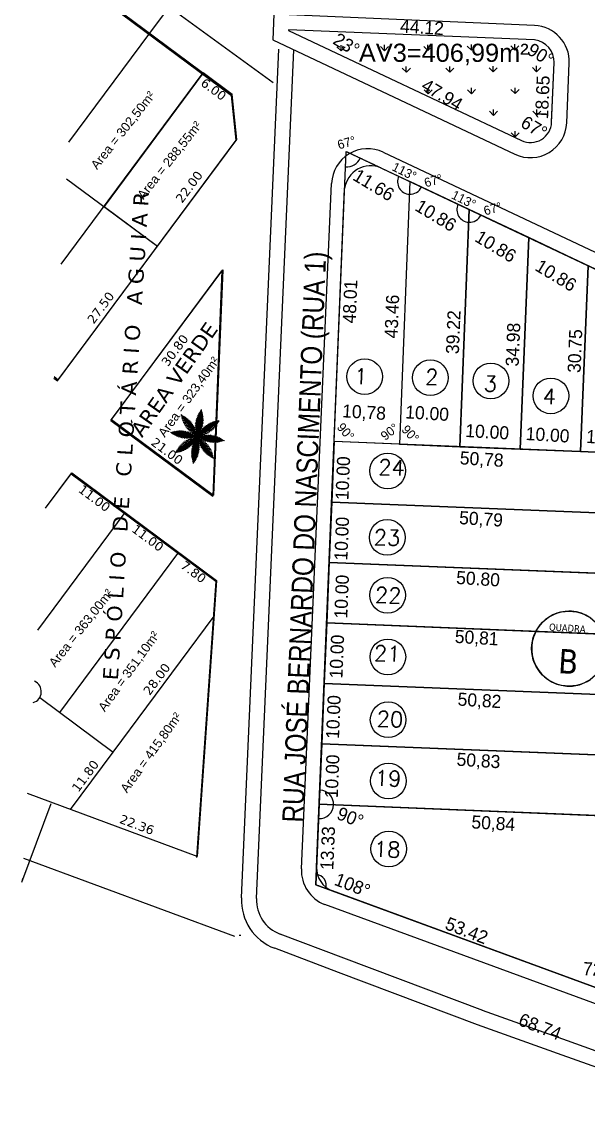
# Model space of a CAD drawing. Header units: millimetres. Extents: x 1794 to 8081, y 409 to 2272.
# Drawn here: x 5123.7 to 5217.3, y 453.9 to 634.6 of the extents above; entities that cross this region are included whole.
import ezdxf
from ezdxf.enums import TextEntityAlignment as Align

# ---------------------------------------------------------------- set-up
doc = ezdxf.new("R2010")
doc.units = ezdxf.units.MM
doc.linetypes.add('HIDDEN', pattern=[0.375, 0.25, -0.125])
doc.linetypes.add('LIN0', pattern=[0])
for name, color, linetype in [('03 - CALÇADA', 1, 'Continuous'), ('AGT TEXT-100', 5, 'LIN0'), ('BOUNDARY A.VERDES', 102, 'Continuous'), ('BOUNDARY LOTES', 2, 'Continuous'), ('boundary quadras', 232, 'Continuous'), ('Cota', 8, 'Continuous'), ('COTAS', 8, 'Continuous'), ('CURVA_ESQ', 4, 'Continuous'), ('LOTE', 2, 'Continuous'), ('NºLOTES', 9, 'Continuous'), ('PENA-02', 2, 'Continuous'), ('PROJEÇÃO', 8, 'HIDDEN'), ('QDª', 4, 'Continuous'), ('Texto', 2, 'Continuous'), ('texto - ruas', 2, 'Continuous')]:
    doc.layers.add(name, color=color, linetype=linetype)
doc.layers.add('Hach Verde', color=7, linetype='Continuous', true_color=0xb5b2b0)
doc.styles.add('Agt', font='verdana.ttf')
doc.styles.add('arcad1', font='romans.shx')
doc.styles.add('ARIAL', font='arial.ttf', dxfattribs={"height": 0.25})
doc.styles.add('ARIAL 60', font='arial.ttf', dxfattribs={"height": 1.5})
doc.styles.add('FUTURA', font='')
doc.styles.add('style1', font='tahoma.ttf')
doc.styles.add('T', font='ARIALN.TTF')
doc.styles.get('FUTURA').set_extended_font_data('Futura Lt BT')
doc.dimstyles.new('REGIS', dxfattribs={"dimtxt": 1.5, "dimasz": 0.12, "dimexe": 0, "dimexo": 0, "dimgap": 0, "dimtad": 0, "dimzin": 4, "dimdsep": 46, "dimtxsty": 'arcad1', "dimblk1": 'BOLA', "dimblk2": 'BOLA', "dimsah": 1, "dimcen": 0.12, "dimse1": 1, "dimse2": 1, "dimsd1": 1, "dimsd2": 1, "dimclrd": 256, "dimclre": 8, "dimclrt": 1, "dimadec": 0, "dimazin": 0, "dimtfac": 1.2, "dimtix": 1, "dimtmove": 2, "dimatfit": 3, "dimldrblk": 'BOLA', "dimfxl": 0, "dimfxlon": 1, "dimtvp": 2, "dimtolj": 1, "dimtzin": 4, "dimarcsym": 0})

# ---------------------------------------------------------------- blocks, each defined once
blk = doc.blocks.new('*D2257')
at = {"layer": 'Defpoints', "color": 0}
for p in [(5177.3, 613.16), (5227.12, 589.62), (5232.51, 583.73), (5276.95, 566.09), (5225.25, 543.15)]:
    blk.add_point(p, dxfattribs=at)
at = {"layer": 'Cota', "color": 1, "insert": (5229.16, 582.27), "char_height": 1.5, "attachment_point": 5, "rotation": 15.4553, "style": 'arcad1'}
blk.add_mtext('\\A1;67°', dxfattribs=at)
blk = doc.blocks.new('BOLA')
for p, q in [((-1, 0), (1, 0)), ((0, -1), (0, 1))]:
    blk.add_line(p, q)
blk.add_circle((0, 0), 0.3)

msp = doc.modelspace()

# ---------------------------------------------------------------- hatches: boundary and pattern name
at = {"layer": 'Hach Verde', "ltscale": 12}
h = msp.add_hatch(dxfattribs=at)
h.set_pattern_fill('GRASS', color=256, scale=0.2, angle=360.28122, style=0)
h.set_pattern_definition([(90.28122, (1067.9316, -284.8447), (-3.6096874, 3.574426), [0.9525, -6.2317]), (45.28122, (1067.9316, -284.8447), (-3.60969, 3.5744285), [0.9525, -4.1275]), (135.28122, (1067.9316, -284.8447), (-3.5744285, -3.60969), [0.9525, -4.1275])])
h.paths.add_polyline_path([(5206.281, 614.949, 0.5368475), (5211.273, 617.97), (5211.68, 627.844, 0.3827766), (5208.463, 631.578), (5167.749, 633.259), (5167.744, 633.149)])
h.paths.add_polyline_path([(5190.565, 625.005), (5196.727, 622.079), (5195.762, 620.046), (5189.6, 622.972)], flags=24)
h.paths.add_polyline_path([(5208.507, 618.9), (5208.774, 625.359), (5211.022, 625.266), (5210.755, 618.807)], flags=24)
h.paths.add_polyline_path([(5175.789, 629.212), (5176.723, 632.991), (5178.908, 632.451), (5177.973, 628.672)], flags=25)
h.paths.add_polyline_path([(5206.126, 617.08), (5209.457, 619.095), (5210.622, 617.17), (5207.291, 615.155)], flags=24)
h.paths.add_polyline_path([(5208.963, 631.348), (5211.597, 628.481), (5209.939, 626.959), (5207.306, 629.826)], flags=24)
h.paths.add_polyline_path([(5178.494, 626.472), (5208.377, 626.458), (5208.38, 631.867), (5178.497, 631.88)], flags=25)

# ---------------------------------------------------------------- linework, layer by layer
for p, q in [((5165.201, 624.507), (5139.152, 643.501)), ((5144.819, 632.686), (5151.261, 641.354)), ((5153.648, 626.124), (5137.245, 604.052)), ((5158.464, 622.545), (5153.648, 626.124)), ((5159.196, 615.149), (5158.464, 622.545)), ((5146.074, 597.491), (5159.196, 615.149)), ((5137.245, 604.052), (5146.074, 597.491)), ((5152.684, 566.014), (5150.001, 569.643)), ((5152.684, 566.014), (5150.001, 569.643)), ((5150.112, 569.494), (5150.018, 569.508)), ((5150.263, 569.289), (5150.048, 569.322)), ((5150.112, 569.494), (5150.126, 569.588)), ((5150.263, 569.289), (5150.295, 569.505)), ((5150.414, 569.085), (5150.464, 569.413)), ((5150.566, 568.88), (5150.63, 569.312)), ((5152.684, 566.014), (5153.353, 570.478)), ((5152.684, 566.014), (5153.353, 570.478)), ((5153.099, 568.784), (5152.687, 569.341)), ((5153.137, 569.035), (5152.769, 569.533)), ((5153.175, 569.287), (5152.858, 569.716)), ((5153.213, 569.539), (5152.953, 569.89)), ((5153.25, 569.791), (5153.053, 570.057)), ((5153.137, 569.035), (5153.635, 569.403)), ((5153.288, 570.042), (5153.159, 570.217)), ((5153.175, 569.287), (5153.603, 569.604)), ((5153.213, 569.539), (5153.564, 569.799)), ((5153.25, 569.791), (5153.517, 569.988)), ((5153.326, 570.294), (5153.269, 570.37)), ((5153.288, 570.042), (5153.463, 570.172)), ((5153.326, 570.294), (5153.402, 570.35)), ((5150.414, 569.085), (5150.086, 569.134)), ((5150.566, 568.88), (5150.133, 568.945)), ((5150.717, 568.675), (5150.19, 568.754)), ((5150.868, 568.471), (5150.256, 568.562)), ((5151.02, 568.266), (5150.334, 568.369)), ((5151.171, 568.061), (5150.422, 568.173)), ((5151.322, 567.857), (5150.524, 567.976)), ((5151.474, 567.652), (5150.64, 567.777)), ((5150.717, 568.675), (5150.796, 569.203)), ((5151.625, 567.447), (5150.772, 567.575)), ((5150.868, 568.471), (5150.96, 569.083)), ((5151.02, 568.266), (5151.123, 568.952)), ((5151.171, 568.061), (5151.283, 568.81)), ((5151.322, 567.857), (5151.442, 568.655)), ((5151.474, 567.652), (5151.599, 568.486)), ((5151.625, 567.447), (5151.753, 568.3)), ((5151.776, 567.243), (5151.904, 568.096)), ((5151.928, 567.038), (5152.052, 567.87)), ((5152.079, 566.833), (5152.196, 567.617)), ((5152.835, 567.021), (5152.364, 567.658)), ((5152.873, 567.273), (5152.373, 567.95)), ((5152.911, 567.525), (5152.398, 568.219)), ((5152.948, 567.777), (5152.436, 568.47)), ((5152.986, 568.028), (5152.485, 568.706)), ((5153.024, 568.28), (5152.544, 568.929)), ((5153.062, 568.532), (5152.612, 569.141)), ((5152.684, 566.014), (5156.313, 568.697)), ((5152.684, 566.014), (5156.313, 568.697)), ((5152.835, 567.021), (5153.472, 567.492)), ((5152.873, 567.273), (5153.55, 567.773)), ((5152.911, 567.525), (5153.605, 568.038)), ((5152.948, 567.777), (5153.642, 568.289)), ((5152.986, 568.028), (5153.664, 568.53)), ((5153.024, 568.28), (5153.673, 568.76)), ((5153.062, 568.532), (5153.67, 568.982)), ((5153.099, 568.784), (5153.657, 569.196)), ((5153.708, 566.771), (5153.833, 567.603)), ((5153.913, 566.922), (5154.04, 567.776)), ((5154.117, 567.074), (5154.245, 567.927)), ((5154.322, 567.225), (5154.447, 568.059)), ((5154.527, 567.376), (5154.646, 568.175)), ((5154.731, 567.528), (5154.843, 568.276)), ((5154.731, 567.528), (5155.48, 567.416)), ((5154.936, 567.679), (5155.039, 568.365)), ((5154.936, 567.679), (5155.622, 567.576)), ((5155.141, 567.83), (5155.232, 568.442)), ((5155.141, 567.83), (5155.753, 567.739)), ((5155.345, 567.982), (5155.424, 568.509)), ((5155.345, 567.982), (5155.873, 567.903)), ((5155.55, 568.133), (5155.615, 568.565)), ((5155.55, 568.133), (5155.982, 568.068)), ((5155.755, 568.284), (5155.804, 568.613)), ((5155.755, 568.284), (5156.083, 568.235)), ((5155.959, 568.436), (5155.992, 568.651)), ((5155.959, 568.436), (5156.175, 568.403)), ((5156.164, 568.587), (5156.178, 568.681)), ((5156.164, 568.587), (5156.258, 568.573)), ((5152.684, 566.014), (5148.221, 566.683)), ((5152.684, 566.014), (5148.221, 566.683)), ((5148.405, 566.656), (5148.328, 566.599)), ((5148.405, 566.656), (5148.348, 566.732)), ((5148.656, 566.618), (5148.481, 566.489)), ((5148.656, 566.618), (5148.527, 566.793)), ((5148.908, 566.58), (5148.641, 566.383)), ((5148.908, 566.58), (5148.711, 566.847)), ((5149.16, 566.543), (5148.808, 566.283)), ((5149.16, 566.543), (5148.9, 566.894)), ((5149.412, 566.505), (5148.983, 566.188)), ((5152.684, 566.014), (5149.055, 563.331)), ((5152.684, 566.014), (5149.055, 563.331)), ((5149.412, 566.505), (5149.095, 566.933)), ((5149.663, 566.467), (5149.166, 566.099)), ((5149.663, 566.467), (5149.296, 566.965)), ((5149.915, 566.429), (5149.357, 566.017)), ((5149.915, 566.429), (5149.503, 566.987)), ((5150.167, 566.392), (5149.558, 565.942)), ((5150.167, 566.392), (5149.717, 567)), ((5150.419, 566.354), (5149.77, 565.874)), ((5150.419, 566.354), (5149.939, 567.003)), ((5150.67, 566.316), (5149.993, 565.815)), ((5150.67, 566.316), (5150.169, 566.994)), ((5150.922, 566.278), (5150.229, 565.766)), ((5150.922, 566.278), (5150.409, 566.972)), ((5151.174, 566.241), (5150.48, 565.728)), ((5151.174, 566.241), (5150.661, 566.935)), ((5151.426, 566.203), (5150.749, 565.703)), ((5151.776, 567.243), (5150.923, 567.37)), ((5151.426, 566.203), (5150.925, 566.88)), ((5151.677, 566.165), (5151.04, 565.694)), ((5151.928, 567.038), (5151.095, 567.163)), ((5151.677, 566.165), (5151.206, 566.802)), ((5152.079, 566.833), (5151.296, 566.951)), ((5151.929, 566.128), (5151.36, 565.707)), ((5152.07, 565.56), (5151.371, 565.665)), ((5151.929, 566.128), (5151.509, 566.696)), ((5152.23, 566.628), (5151.531, 566.733)), ((5152.275, 565.712), (5151.708, 565.797)), ((5152.181, 566.09), (5151.72, 565.749)), ((5152.382, 566.424), (5151.814, 566.509)), ((5152.181, 566.09), (5151.84, 566.551)), ((5152.684, 566.014), (5152.016, 561.551)), ((5152.684, 566.014), (5152.016, 561.551)), ((5152.48, 565.863), (5152.12, 565.917)), ((5152.433, 566.052), (5152.14, 565.836)), ((5152.533, 566.219), (5152.174, 566.273)), ((5152.275, 565.712), (5152.19, 565.144)), ((5152.433, 566.052), (5152.217, 566.344)), ((5152.23, 566.628), (5152.335, 567.328)), ((5152.647, 565.763), (5152.354, 565.547)), ((5152.798, 566.77), (5152.377, 567.339)), ((5152.382, 566.424), (5152.467, 566.991)), ((5152.76, 566.518), (5152.419, 566.979)), ((5152.48, 565.863), (5152.426, 565.504)), ((5152.722, 566.266), (5152.506, 566.558)), ((5152.533, 566.219), (5152.587, 566.578)), ((5152.647, 565.763), (5152.863, 565.47)), ((5152.684, 566.014), (5155.367, 562.385)), ((5152.684, 566.014), (5155.367, 562.385)), ((5152.684, 566.014), (5157.148, 565.346)), ((5152.684, 566.014), (5157.148, 565.346)), ((5152.722, 566.266), (5153.014, 566.482)), ((5152.76, 566.518), (5153.221, 566.859)), ((5152.836, 565.81), (5152.782, 565.45)), ((5152.798, 566.77), (5153.366, 567.19)), ((5152.836, 565.81), (5153.195, 565.756)), ((5152.889, 566.166), (5152.943, 566.525)), ((5152.889, 566.166), (5153.248, 566.112)), ((5152.936, 565.977), (5153.228, 566.193)), ((5152.936, 565.977), (5153.152, 565.684)), ((5153.094, 566.317), (5153.179, 566.884)), ((5153.094, 566.317), (5153.661, 566.232)), ((5153.188, 565.939), (5153.649, 566.28)), ((5153.188, 565.939), (5153.529, 565.478)), ((5153.298, 566.468), (5153.403, 567.168)), ((5153.298, 566.468), (5153.998, 566.364)), ((5153.44, 565.901), (5154.009, 566.322)), ((5153.44, 565.901), (5153.86, 565.332)), ((5153.503, 566.62), (5153.621, 567.403)), ((5153.503, 566.62), (5154.287, 566.502)), ((5153.691, 565.863), (5154.328, 566.334)), ((5153.691, 565.863), (5154.162, 565.226)), ((5153.708, 566.771), (5154.54, 566.646)), ((5153.913, 566.922), (5154.766, 566.794)), ((5153.943, 565.826), (5154.62, 566.326)), ((5153.943, 565.826), (5154.443, 565.149)), ((5154.117, 567.074), (5154.97, 566.946)), ((5154.195, 565.788), (5154.889, 566.301)), ((5154.195, 565.788), (5154.708, 565.094)), ((5154.322, 567.225), (5155.156, 567.1)), ((5154.447, 565.75), (5155.14, 566.263)), ((5154.447, 565.75), (5154.959, 565.057)), ((5154.527, 567.376), (5155.325, 567.257)), ((5154.698, 565.713), (5155.376, 566.214)), ((5154.698, 565.713), (5155.2, 565.035)), ((5154.95, 565.675), (5155.599, 566.155)), ((5154.95, 565.675), (5155.43, 565.026)), ((5155.202, 565.637), (5155.811, 566.087)), ((5155.202, 565.637), (5155.652, 565.028)), ((5155.454, 565.599), (5156.011, 566.012)), ((5155.705, 565.562), (5156.203, 565.93)), ((5155.957, 565.524), (5156.386, 565.841)), ((5156.209, 565.486), (5156.56, 565.746)), ((5156.461, 565.448), (5156.727, 565.646)), ((5149.819, 563.896), (5149.386, 563.96)), ((5150.023, 564.047), (5149.496, 564.126)), ((5150.228, 564.198), (5149.616, 564.29)), ((5150.433, 564.35), (5149.747, 564.453)), ((5149.819, 563.896), (5149.754, 563.463)), ((5150.637, 564.501), (5149.889, 564.613)), ((5150.023, 564.047), (5149.944, 563.52)), ((5150.842, 564.652), (5150.044, 564.772)), ((5150.228, 564.198), (5150.136, 563.586)), ((5151.047, 564.804), (5150.213, 564.929)), ((5150.433, 564.35), (5150.33, 563.664)), ((5151.252, 564.955), (5150.399, 565.083)), ((5150.637, 564.501), (5150.525, 563.752)), ((5151.456, 565.106), (5150.603, 565.234)), ((5150.842, 564.652), (5150.723, 563.854)), ((5151.661, 565.258), (5150.829, 565.382)), ((5151.047, 564.804), (5150.922, 563.97)), ((5151.866, 565.409), (5151.082, 565.526)), ((5151.252, 564.955), (5151.124, 564.102)), ((5151.456, 565.106), (5151.328, 564.253)), ((5151.661, 565.258), (5151.536, 564.425)), ((5152.383, 564), (5151.705, 563.499)), ((5152.42, 564.252), (5151.727, 563.739)), ((5151.866, 565.409), (5151.748, 564.626)), ((5152.458, 564.504), (5151.764, 563.991)), ((5152.496, 564.756), (5151.819, 564.255)), ((5152.533, 565.007), (5151.896, 564.536)), ((5152.07, 565.56), (5151.965, 564.861)), ((5152.571, 565.259), (5152.002, 564.839)), ((5152.609, 565.511), (5152.148, 565.17)), ((5152.383, 564), (5152.884, 563.323)), ((5152.42, 564.252), (5152.933, 563.559)), ((5152.458, 564.504), (5152.971, 563.81)), ((5152.496, 564.756), (5152.996, 564.079)), ((5152.533, 565.007), (5153.004, 564.37)), ((5152.571, 565.259), (5152.992, 564.69)), ((5152.609, 565.511), (5152.95, 565.05)), ((5152.987, 565.605), (5152.902, 565.038)), ((5152.987, 565.605), (5153.554, 565.52)), ((5153.138, 565.4), (5153.034, 564.701)), ((5153.138, 565.4), (5153.838, 565.295)), ((5153.29, 565.196), (5153.172, 564.412)), ((5153.29, 565.196), (5154.073, 565.078)), ((5153.441, 564.991), (5153.316, 564.159)), ((5153.441, 564.991), (5154.273, 564.866)), ((5153.592, 564.786), (5153.464, 563.933)), ((5153.592, 564.786), (5154.446, 564.658)), ((5153.744, 564.582), (5153.616, 563.729)), ((5153.744, 564.582), (5154.597, 564.454)), ((5153.895, 564.377), (5153.77, 563.543)), ((5153.895, 564.377), (5154.729, 564.252)), ((5154.046, 564.172), (5153.927, 563.374)), ((5154.046, 564.172), (5154.845, 564.053)), ((5154.198, 563.967), (5154.086, 563.219)), ((5154.198, 563.967), (5154.946, 563.855)), ((5155.454, 565.599), (5155.866, 565.042)), ((5155.705, 565.562), (5156.073, 565.064)), ((5155.957, 565.524), (5156.274, 565.095)), ((5156.209, 565.486), (5156.469, 565.135)), ((5156.461, 565.448), (5156.658, 565.182)), ((5156.712, 565.411), (5156.887, 565.54)), ((5156.712, 565.411), (5156.842, 565.236)), ((5156.964, 565.373), (5157.04, 565.429)), ((5156.964, 565.373), (5157.02, 565.297)), ((5149.205, 563.442), (5149.111, 563.456)), ((5149.205, 563.442), (5149.191, 563.348)), ((5149.409, 563.593), (5149.194, 563.625)), ((5149.614, 563.744), (5149.286, 563.794)), ((5149.409, 563.593), (5149.377, 563.378)), ((5149.614, 563.744), (5149.565, 563.416)), ((5152.345, 563.749), (5151.696, 563.269)), ((5152.307, 563.497), (5151.698, 563.047)), ((5152.269, 563.245), (5151.712, 562.833)), ((5152.232, 562.993), (5151.734, 562.625)), ((5152.194, 562.742), (5151.765, 562.425)), ((5152.156, 562.49), (5151.805, 562.23)), ((5152.118, 562.238), (5151.852, 562.041)), ((5152.118, 562.238), (5152.316, 561.971)), ((5152.156, 562.49), (5152.416, 562.138)), ((5152.194, 562.742), (5152.511, 562.313)), ((5152.232, 562.993), (5152.6, 562.496)), ((5152.269, 563.245), (5152.682, 562.687)), ((5152.307, 563.497), (5152.757, 562.888)), ((5152.345, 563.749), (5152.825, 563.1)), ((5154.349, 563.763), (5154.246, 563.077)), ((5154.349, 563.763), (5155.035, 563.66)), ((5154.5, 563.558), (5154.409, 562.946)), ((5154.5, 563.558), (5155.112, 563.466)), ((5154.652, 563.353), (5154.573, 562.826)), ((5154.652, 563.353), (5155.179, 563.274)), ((5154.803, 563.149), (5154.738, 562.716)), ((5154.803, 563.149), (5155.235, 563.084)), ((5154.954, 562.944), (5154.905, 562.616)), ((5154.954, 562.944), (5155.283, 562.895)), ((5155.106, 562.739), (5155.073, 562.524)), ((5155.106, 562.739), (5155.321, 562.707)), ((5155.257, 562.535), (5155.243, 562.441)), ((5155.257, 562.535), (5155.351, 562.521)), ((5152.081, 561.986), (5151.906, 561.857)), ((5152.043, 561.735), (5151.967, 561.678)), ((5152.043, 561.735), (5152.099, 561.658)), ((5152.081, 561.986), (5152.21, 561.811)), ((5123.656, 492.379), (5128.49, 505.376)), ((5123.818, 492.813), (5123.687, 492.865))]:
    msp.add_line(p, q)
at = {"color": 7}
for p, q in [((5133.133, 641.121), (5158.345, 622.385)), ((5159.077, 614.988), (5158.345, 622.385)), ((5129.551, 575.258), (5159.077, 614.988)), ((5138.38, 568.697), (5156.752, 593.418)), ((5156.752, 593.418), (5155.235, 556.171)), ((5128.965, 575.694), (5129.551, 575.258)), ((5138.38, 568.697), (5155.235, 556.171)), ((5127.594, 554.184), (5131.818, 559.868)), ((5131.818, 559.868), (5155.736, 542.093)), ((5155.736, 542.093), (5152.544, 496.431)), ((5123.908, 496.328), (5158.829, 483.433))]:
    msp.add_line(p, q, dxfattribs=at)
at = {"color": 0}
for p, q in [((5133.148, 641.359), (5158.464, 622.545)), ((5131.45, 614.696), (5144.819, 632.686)), ((5130.164, 594.525), (5153.648, 626.124)), ((5159.196, 615.149), (5158.464, 622.545)), ((5129.67, 575.419), (5159.196, 615.149)), ((5131.064, 608.646), (5146.074, 597.491)), ((5138.499, 568.857), (5156.871, 593.578)), ((5156.871, 593.578), (5155.354, 556.331)), ((5128.98, 575.932), (5129.67, 575.419)), ((5138.499, 568.857), (5155.354, 556.331)), ((5127.594, 554.184), (5131.938, 560.029)), ((5131.938, 560.029), (5155.856, 542.253)), ((5126.309, 534.013), (5140.766, 553.467)), ((5129.911, 520.419), (5149.595, 546.906)), ((5155.856, 542.253), (5152.663, 496.592)), ((5138.74, 513.858), (5155.442, 536.331)), ((5126.607, 522.875), (5138.74, 513.858)), ((5131.701, 504.387), (5138.74, 513.858)), ((5152.663, 496.592), (5124.59, 507.032))]:
    msp.add_line(p, q, dxfattribs=at)
at = {"color": 6}
for p, q in [((5212.115, 536.815, 1), (5211.471, 536.549, 1)), ((5212.749, 537, 1), (5212.115, 536.815, 1)), ((5213.5, 537.128, 1), (5212.749, 537, 1)), ((5214.143, 537.163, 1), (5213.5, 537.128, 1)), ((5214.557, 537.15, 1), (5214.143, 537.163, 1)), ((5215.378, 537.043, 1), (5214.557, 537.15, 1)), ((5216.191, 536.822, 1), (5215.378, 537.043, 1)), ((5216.945, 536.504, 1), (5216.191, 536.822, 1)), ((5209.714, 535.282, 1), (5209.364, 534.889, 1)), ((5210.187, 535.721, 1), (5209.714, 535.282, 1)), ((5210.74, 536.133, 1), (5210.187, 535.721, 1)), ((5211.471, 536.549, 1), (5210.74, 536.133, 1)), ((5217.784, 535.995, 1), (5216.945, 536.504, 1)), ((5208.58, 533.66, 1), (5208.253, 532.841, 1)), ((5208.889, 534.224, 1), (5208.58, 533.66, 1)), ((5209.364, 534.889, 1), (5208.889, 534.224, 1)), ((5208.068, 532.106, 1), (5207.974, 531.357, 1)), ((5207.974, 531.357, 1), (5207.985, 530.426, 1)), ((5208.253, 532.841, 1), (5208.068, 532.106, 1)), ((5207.985, 530.426, 1), (5208.109, 529.619, 1)), ((5208.109, 529.619, 1), (5208.318, 528.892, 1)), ((5208.318, 528.892, 1), (5208.659, 528.105, 1)), ((5208.659, 528.105, 1), (5209.13, 527.339, 1)), ((5209.13, 527.339, 1), (5209.581, 526.784, 1)), ((5209.581, 526.784, 1), (5210.079, 526.296, 1)), ((5210.079, 526.296, 1), (5210.591, 525.894, 1)), ((5210.591, 525.894, 1), (5211.233, 525.497, 1)), ((5211.233, 525.497, 1), (5212.141, 525.1, 1)), ((5212.141, 525.1, 1), (5212.837, 524.905, 1)), ((5212.837, 524.905, 1), (5213.768, 524.774, 1)), ((5213.768, 524.774, 1), (5214.73, 524.787, 1)), ((5214.73, 524.787, 1), (5215.887, 525.006, 1)), ((5215.887, 525.006, 1), (5217.137, 525.522, 1)), ((5217.137, 525.522, 1), (5217.691, 525.863, 1))]:
    msp.add_line(p, q, dxfattribs=at)
msp.add_circle((5214.163, 530.962, 1), 6.201)
at = {"color": 1}
msp.add_arc((5124.983, 523.846), 1.892, 287.31112, 65.39749, dxfattribs=at)
at = {"layer": '03 - CALÇADA', "linetype": 'Continuous'}
for p, q in [((5165.352, 635.866), (5165.18, 631.595)), ((5208.445, 633.983), (5165.352, 635.866)), ((5165.18, 631.595), (5205.214, 612.688)), ((5162.477, 489.653), (5168.635, 629.963)), ((5213.771, 617.866), (5214.178, 627.741)), ((5169.899, 494.551), (5174.872, 607.861)), ((5242.621, 463.443), (5173.778, 488.673)), ((5176.913, 479.798), (5166.356, 483.775)), ((5199.87, 471.149), (5176.913, 479.798)), ((5213.885, 466.121), (5199.833, 471.163)), ((5241.133, 456.327), (5213.887, 466.121))]:
    msp.add_line(p, q, dxfattribs=at)
at = {"layer": '03 - CALÇADA'}
msp.add_line((5183.428, 613.024), (5275.924, 569.341), dxfattribs=at)
at = {"layer": '03 - CALÇADA', "linetype": 'Continuous'}
for centre, start, end in [((5208.183, 627.989), 357.63641, 87.49769), ((5207.776, 618.114), 244.72034, 357.63641), ((5175.893, 494.288), 177.48714, 249.35609), ((5168.471, 489.39), 177.48714, 249.35609)]:
    msp.add_arc(centre, 6, start, end, dxfattribs=at)
at = {"layer": '03 - CALÇADA'}
msp.add_arc((5180.866, 607.598), 6, 64.72034, 177.48714, dxfattribs=at)
at = {"layer": 'BOUNDARY A.VERDES'}
for p, q in [((5159.979, 489.763), (5166.137, 630.073)), ((5176.032, 477.458), (5165.475, 481.436)), ((5198.989, 468.809), (5176.032, 477.458)), ((5213.041, 463.768), (5198.989, 468.809)), ((5240.617, 453.856), (5213.041, 463.768))]:
    msp.add_line(p, q, dxfattribs=at)
msp.add_arc((5168.471, 489.39), 8.5, 177.48714, 249.35609, dxfattribs=at)
at = {"layer": 'BOUNDARY LOTES'}
for points in [[(5177.295, 613.155), (5187.839, 608.176), (5186.089, 564.747), (5175.315, 565.181)], [(5197.66, 603.538), (5187.839, 608.176), (5186.089, 564.747), (5196.081, 564.345)], [(5207.481, 598.9), (5197.66, 603.538), (5196.081, 564.345), (5206.073, 563.942)], [(5217.302, 594.261), (5207.481, 598.9), (5206.073, 563.942), (5216.065, 563.54)], [(5227.124, 589.623), (5217.302, 594.261), (5216.065, 563.54), (5226.057, 563.137)], [(5226.057, 563.137), (5175.315, 565.181), (5174.903, 555.19), (5225.654, 553.145)], [(5225.654, 553.145), (5174.903, 555.19), (5174.49, 545.198), (5225.252, 543.153)], [(5225.252, 543.153), (5174.49, 545.198), (5174.078, 535.207), (5224.849, 533.162)], [(5224.849, 533.162), (5174.078, 535.207), (5173.666, 525.215), (5224.447, 523.17)], [(5224.447, 523.17), (5173.666, 525.215), (5173.253, 515.224), (5224.044, 513.178)], [(5224.044, 513.178), (5173.253, 515.224), (5172.841, 505.232), (5223.642, 503.186)], [(5223.642, 503.186), (5172.841, 505.232), (5172.291, 491.905), (5222.446, 473.505)]]:
    msp.add_lwpolyline(points, close=True, dxfattribs=at)
at = {"layer": 'boundary quadras'}
msp.add_lwpolyline([(5276.952, 566.091), (5272.836, 463.921), (5243.137, 465.914), (5172.291, 491.905), (5177.295, 613.155)], close=True, dxfattribs=at)
at = {"layer": 'Cota'}
for centre in [(5180.355, 575.926), (5191.219, 575.748, 86), (5201.232, 575.218), (5211.151, 572.746), (5184.167, 560.346, 275), (5184.089, 549.352), (5184.136, 539.795), (5184.186, 529.601), (5184.237, 519.207), (5184.286, 509.097), (5184.341, 497.859)]:
    msp.add_circle(centre, 2.951, dxfattribs=at)
for centre, radius, start, end in [((5177.295, 613.155), 2.572, 267.63641, 334.72034), ((5187.867, 608.163), 2.086, 154.72034, 266.90491), ((5187.867, 608.163), 2.086, 266.90491, 334.72034), ((5197.688, 603.524), 2.086, 154.72034, 266.90491), ((5197.688, 603.524), 2.086, 266.90491, 334.72034), ((5172.841, 505.232), 2.365, 267.63641, 87.63641), ((5172.291, 491.905), 1.707, 339.8539, 87.63641)]:
    msp.add_arc(centre, radius, start, end, dxfattribs=at)
at = {"layer": 'COTAS'}
msp.add_line((5159.862, 483.55), (5159.571, 483.564), dxfattribs=at)
at = {"layer": 'CURVA_ESQ'}
for centre, radius, start, end in [((5181.352, 606.434), 4.349, 67.15962, 172.35173), ((5176.434, 494.673), 4.026, 177.8028, 249.23572)]:
    msp.add_arc(centre, radius, start, end, dxfattribs=at)
at = {"layer": 'LOTE'}
for p, q in [((5187.839, 608.176), (5186.089, 564.747)), ((5197.66, 603.538), (5196.081, 564.345)), ((5207.481, 598.9), (5206.073, 563.942)), ((5217.302, 594.261), (5216.065, 563.54)), ((5226.057, 563.137), (5175.315, 565.181)), ((5225.654, 553.145), (5174.903, 555.19)), ((5225.252, 543.153), (5174.49, 545.198)), ((5275.543, 531.119), (5174.078, 535.207)), ((5275.141, 521.127), (5173.666, 525.215)), ((5274.738, 511.136), (5173.253, 515.224)), ((5274.336, 501.144), (5172.841, 505.232))]:
    msp.add_line(p, q, dxfattribs=at)
at = {"layer": 'PENA-02'}
msp.add_lwpolyline([(5211.68, 627.844, 0.3827766), (5208.463, 631.578), (5167.749, 633.259), (5167.744, 633.149), (5206.281, 614.949, 0.5368475), (5211.273, 617.97)], format="xyb", close=True, dxfattribs=at)
at = {"layer": 'PROJEÇÃO', "ltscale": 0.2}
for p, q in [((5177.042, 607.013), (5177.295, 613.155)), ((5177.295, 613.155), (5183.041, 610.442)), ((5172.291, 491.905), (5172.411, 494.827)), ((5175.007, 490.909), (5172.291, 491.905))]:
    msp.add_line(p, q, dxfattribs=at)
at = {"layer": 'QDª'}
for p, q in [((5167.749, 633.259), (5167.744, 633.149)), ((5167.744, 633.149), (5206.281, 614.949)), ((5211.27, 617.892), (5211.68, 627.844)), ((5183.041, 610.442), (5274.856, 567.081)), ((5172.411, 494.827), (5177.042, 607.013)), ((5176.465, 607.05), (5176.465, 607.05)), ((5243.137, 465.914), (5175.007, 490.909))]:
    msp.add_line(p, q, dxfattribs=at)
for centre, radius, start, end in [((5207.99, 627.918), 3.691, 358.85727, 82.63998), ((5207.776, 618.114), 3.5, 244.72034, 357.63641)]:
    msp.add_arc(centre, radius, start, end, dxfattribs=at)

# ---------------------------------------------------------------- texts
at = {"style": 'ARIAL 60'}
for s, rotation, p in [('Area = 302,50m²', 51.65322, (5136.093, 610.048)), ('Area = 288,55m²', 51.65322, (5143.789, 605.102)), ('Area = 323,40m²', 54.28781, (5147.291, 565.792)), ('Area = 363,00m²', 51.65322, (5129.159, 527.774)), ('Area = 351,10m²', 54.28781, (5137.372, 520.421)), ('Area = 415,80m²', 54.28781, (5141.048, 506.991))]:
    msp.add_text(s, height=1.5, rotation=rotation, dxfattribs=at).set_placement(p)
at = {"color": 3, "style": 'style1'}
msp.add_text('QUADRA', height=1.1781, rotation=356.35431, dxfattribs=at).set_placement((5210.821, 533.967, 1))
at = {"char_height": 1.5, "attachment_point": 5, "style": 'Agt'}
for s, insert, rotation in [('\\A1;6.00', (5155.369, 623.411), 323.3812), ('\\A1;22.00', (5151.326, 607.293), 53.3812), ('\\A1;27.50', (5136.705, 587.322), 53.3812), ('\\A1;30.80', (5148.96, 580.27), 53.3812), ('\\A1;21.00', (5147.675, 563.601), 323.3812), ('\\A1;11.00', (5135.659, 555.816), 323.3812), ('\\A1;11.00', (5144.488, 549.254), 323.3812), ('\\A1;7.80', (5152.033, 543.647), 323.3812), ('\\A1;28.00', (5145.97, 525.928), 53.3812), ('\\A1;11.80', (5134.158, 509.912), 53.3812), ('\\A1;22.36', (5142.691, 501.857), 339.60139)]:
    msp.add_mtext(s, dxfattribs=dict(at, insert=insert, rotation=rotation))
at = {"color": 3, "style": 'style1'}
msp.add_attdef('B', text='', height=4.031, rotation=356.35431, dxfattribs=at).set_placement((5213.899, 526.833, 1), align=Align.CENTER)
at = {"layer": 'AGT TEXT-100', "color": 4, "linetype": 'Continuous', "style": 'Agt'}
for s, rotation, p in [('E S P Ó L I O   D E   C L O T Á R I O   A G U I A R', 86.35431, (5139.538, 525.689)), ('ÁREA VERDE', 54.83681, (5143.531, 565.742))]:
    msp.add_text(s, height=2.5, rotation=rotation, dxfattribs=at).set_placement(p)
at = {"layer": 'Cota', "color": 1, "style": 'FUTURA'}
for s, rotation, p in [('11.66', 328.858, (5178.211, 608.557)), ('10.86', 328.858, (5188.488, 603.521)), ('10.86', 328.858, (5198.388, 598.412)), ('10.86', 328.858, (5208.353, 593.611, 86)), ('48.01', 87.63641, (5178.856, 584.683)), ('43.46', 87.63641, (5185.776, 582.215)), ('39.22', 87.63641, (5195.928, 579.624)), ('34.98', 87.63641, (5205.808, 577.569)), ('30.75', 87.63641, (5216.056, 576.506, 181)), ('10,78', 356.4911, (5176.585, 569.209)), ('10.00', 356.4911, (5187.014, 569.031)), ('10.00', 356.4911, (5196.957, 565.964)), ('10.00', 356.4911, (5206.944, 565.457)), ('10.00', 356.4911, (5216.933, 564.981)), ('10.00', 87.63641, (5177.665, 555.489)), ('50,78', 356.4911, (5196.042, 561.442)), ('50,79', 356.4911, (5195.932, 551.56)), ('10.00', 87.63641, (5177.482, 545.488)), ('10.00', 87.63641, (5177.467, 535.915)), ('50.80', 356.4911, (5195.439, 541.667)), ('10.00', 87.63641, (5176.669, 526.006)), ('50,81', 356.4911, (5195.213, 531.932)), ('10.00', 87.63641, (5176.106, 516.011)), ('50,82', 356.4911, (5195.679, 521.564)), ('10.00', 87.63641, (5175.898, 506.193)), ('50,83', 356.4911, (5195.509, 511.623)), ('90°', 338.78176, (5175.565, 502.873)), ('50,84', 356.4911, (5197.963, 501.265)), ('13.33', 87.63641, (5175.162, 494.333)), ('108°', 338.78176, (5175.167, 491.966)), ('53.42', 338.78176, (5193.468, 484.673)), ('72°', 356.4911, (5216.392, 477.023, 191))]:
    msp.add_text(s, height=2.16, rotation=rotation, dxfattribs=at).set_placement(p)
at = {"layer": 'Cota', "color": 1, "attachment_point": 5, "style": 'FUTURA'}
for s, insert, char_height, rotation in [('\\A1;44.12', (5189.843, 633.674), 2.16, 356.4911), ('\\A1;23°', (5177.348, 630.831), 2.16, 328.858), ('\\A1;90°', (5209.451, 629.153), 2.16, 328.858), ('\\A1;18.65', (5209.764, 622.083), 2.16, 87.63641), ('\\A1;47.94', (5193.164, 622.525), 2.16, 328.858), ('\\A1;67°', (5208.374, 617.125), 2.16, 328.858), ('\\A1;67°', (5177.355, 614.605), 1.5, 15.77847), ('\\A1;113°', (5186.918, 609.83), 1.5, 333.43131), ('\\A1;67°', (5191.71, 608.321, -86), 1.5, 15.41875), ('\\A1;113°', (5196.739, 605.191), 1.5, 333.43131), ('\\A1;67°', (5201.532, 603.682, -86), 1.5, 15.41875), ('\\A1;90°', (5177.204, 566.824), 1.5, 311.00457), ('\\A1;90°', (5184.481, 566.799), 1.5, 38.09516), ('\\A1;90°', (5187.911, 566.472), 1.5, 313.42426), ('\\A1;68.74', (5209.357, 468.473), 2.16, 338.78176)]:
    msp.add_mtext(s, dxfattribs=dict(at, insert=insert, char_height=char_height, rotation=rotation))
at = {"layer": 'NºLOTES', "style": 'arcad1'}
for s, p in [('1', (5179.723, 575.979)), ('2', (5191.457, 575.867)), ('3', (5201.151, 574.759)), ('4', (5210.916, 572.649, 87)), ('24', (5184.809, 560.917)), ('23', (5184.057, 549.328, 91)), ('22', (5184.253, 539.788)), ('21', (5184.09, 530.162, 94)), ('20', (5184.542, 519.311, -94)), ('19', (5184.234, 509.526)), ('18', (5184.085, 497.785))]:
    msp.add_text(s, height=2.56, rotation=357.69311, dxfattribs=at).set_placement(p, align=Align.MIDDLE_CENTER)
at = {"layer": 'Texto', "style": 'ARIAL'}
msp.add_text('AV3=406,99m²', height=3, rotation=359.97409, dxfattribs=at).set_placement((5179.402, 627.966))
at = {"layer": 'texto - ruas', "linetype": 'Continuous', "style": 'T'}
msp.add_text('RUA JOSÉ BERNARDO DO NASCIMENTO (RUA 1)', height=3.5, rotation=87.69839, dxfattribs=at).set_placement((5170.209, 502.175))

# ---------------------------------------------------------------- dimensions: what is measured, and where the dimension line sits
at = {"layer": 'Cota'}
dim = msp.add_angular_dim_2l(base=(5232.505, 583.725), line1=((5177.295, 613.155), (5276.952, 566.091)), line2=((5227.124, 589.623), (5225.252, 543.153)), dimstyle='REGIS', override={"dimfxl": 0.18, "dimfxlon": 1}, dxfattribs=at)
dim.commit()
dim.dimension.update_dxf_attribs({"geometry": '*D2257', "text_midpoint": (5229.158, 582.267), "dimtype": 162})

doc.saveas('drawing.dxf')
